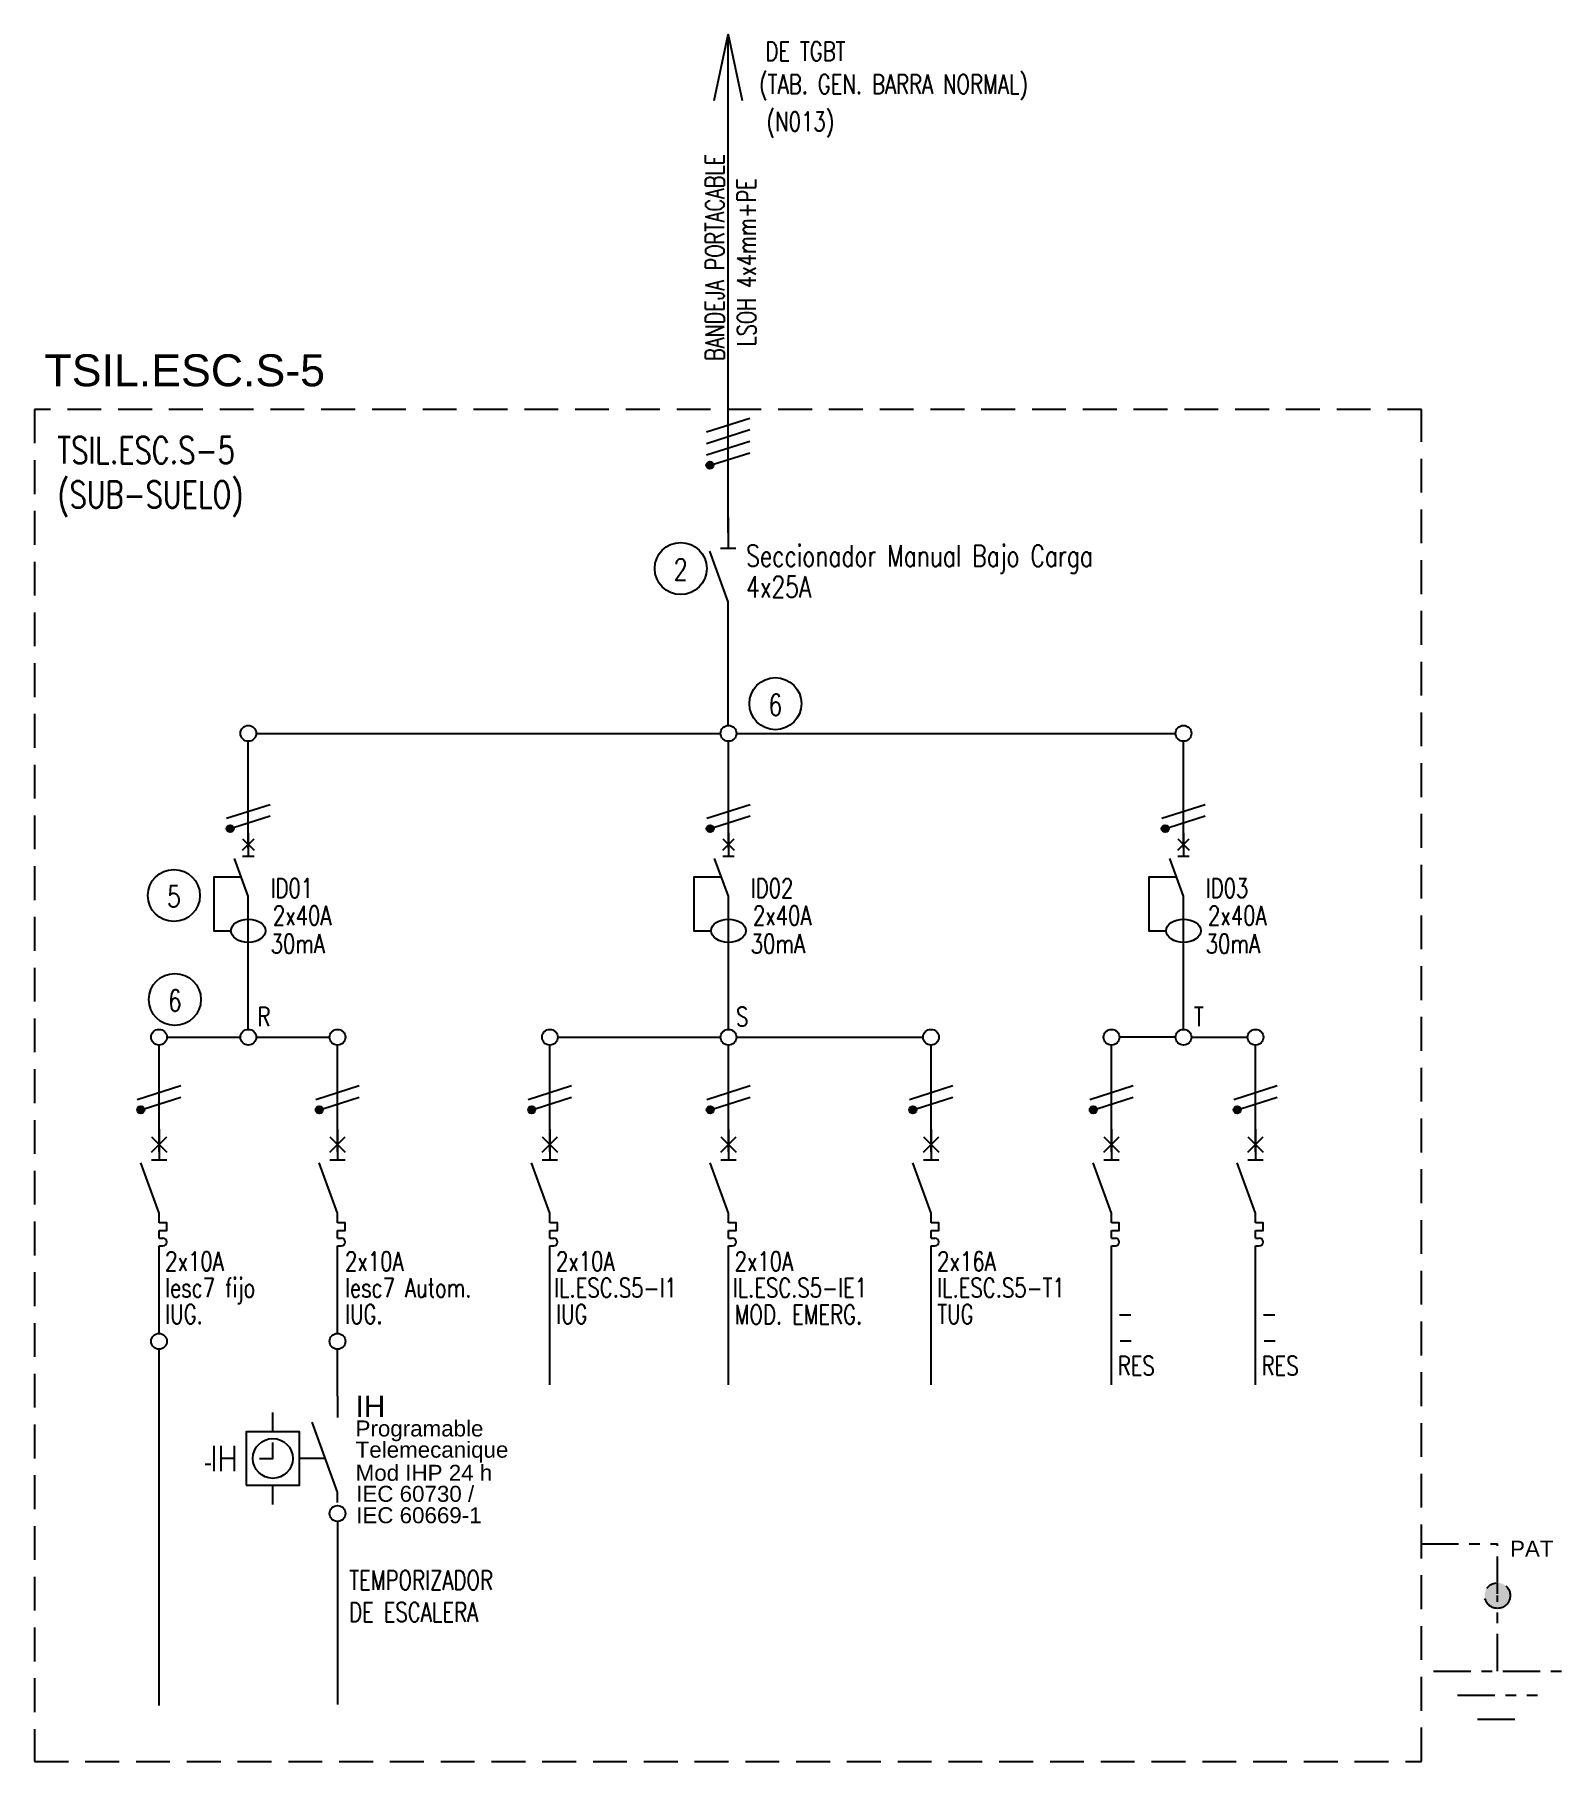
# Model space of a CAD drawing. Extents: x 3709.4 to 3723.8, y 1310.8 to 1327.
import ezdxf
from ezdxf.enums import TextEntityAlignment as Align

# ---------------------------------------------------------------- set-up
doc = ezdxf.new("R2010")
doc.units = 0
doc.linetypes.add('OCJ-ESQUEMAS UNIFILARES-CORREGIDOS IDO-REV.br$0$DASHED', pattern=[19.05, 12.7, -6.35])
doc.linetypes.add('OCJ-ESQUEMAS UNIFILARES-CORREGIDOS IDO-REV.br$0$EJE_5', pattern=[7.1, 5, -1, 0.1, -1])
for name, color, linetype in [('OCJ-ESQUEMAS UNIFILARES-CORREGIDOS IDO-REV.br$0$00-IE-CABLES', 10, 'Continuous'), ('OCJ-ESQUEMAS UNIFILARES-CORREGIDOS IDO-REV.br$0$01-ELE-APARATOS', 170, 'Continuous'), ('OCJ-ESQUEMAS UNIFILARES-CORREGIDOS IDO-REV.br$0$ELECTRIC', 4, 'Continuous'), ('OCJ-ESQUEMAS UNIFILARES-CORREGIDOS IDO-REV.br$0$PAT', 80, 'Continuous'), ('OCJ-ESQUEMAS UNIFILARES-CORREGIDOS IDO-REV.br$0$TEXTO', 7, 'Continuous')]:
    doc.layers.add(name, color=color, linetype=linetype)
doc.styles.add('OCJ-ESQUEMAS UNIFILARES-CORREGIDOS IDO-REV.br$0$ARIAL', font='Arial.ttf', dxfattribs={"height": 0.2})
doc.styles.add('OCJ-ESQUEMAS UNIFILARES-CORREGIDOS IDO-REV.br$0$Electricidad', font='ROMANS.SHX', dxfattribs={"width": 0.75, "height": 0.175})

# ---------------------------------------------------------------- blocks, each defined once
blk = doc.blocks.new('OCJ-ESQUEMAS UNIFILARES-CORREGIDOS IDO-REV.br$0$Unif-Interruptor-Term')
for p, q in [((0, -1.013), (0.045, -1.013)), ((0, -1.103), (0.045, -1.103))]:
    blk.add_line(p, q)
for points in [[(0, 0.267), (0, -0.093)], [(-0.09, 0.177), (0.09, -0.003)], [(-0.09, -0.003), (0.09, 0.177)], [(0, -0.72), (-0.215, -0.128)], [(-0.09, -0.093), (0.09, -0.093)], [(0, -0.833), (0, -0.72)], [(0, -0.923), (0.09, -0.923), (0.09, -0.833), (0, -0.833)], [(0, -1.013), (0, -0.923)], [(0, -1.215), (0, -1.103)]]:
    blk.add_lwpolyline(points)
blk.add_arc((0.045, -1.058), 0.045, 270, 90)
blk = doc.blocks.new('OCJ-ESQUEMAS UNIFILARES-CORREGIDOS IDO-REV.br$0$Unif-Interruptor-Dif')
for points in [[(-0.068, 0.11), (0.068, -0.025)], [(-0.068, -0.025), (0.068, 0.11)], [(0, 0.177), (0, -0.093)], [(0, -0.565), (-0.162, -0.121)], [(-0.068, -0.093), (0.068, -0.093)], [(-0.081, -0.343), (-0.405, -0.343), (-0.405, -0.97), (-0.202, -0.97)], [(0, -1.308), (0, -0.565)]]:
    blk.add_lwpolyline(points)
blk.add_ellipse((0, -0.97), major_axis=(0.203, 0), ratio=0.670814)
blk = doc.blocks.new('OCJ-ESQUEMAS UNIFILARES-CORREGIDOS IDO-REV.br$0$IH')
at = {"layer": 'OCJ-ESQUEMAS UNIFILARES-CORREGIDOS IDO-REV.br$0$01-ELE-APARATOS'}
for p, q in [((-0.608, 0.665), (-0.608, 0.847)), ((-1.158, 0.297), (-1.158, 0.534)), ((-1.092, 0.297), (-1.092, 0.534)), ((-0.967, 0.297), (-0.967, 0.534)), ((-1.191, 0.357), (-1.242, 0.357)), ((-0.967, 0.415), (-1.092, 0.415)), ((-0.115, 0.415), (-0.358, 0.415)), ((-0.608, -0.017), (-0.608, 0.165))]:
    blk.add_line(p, q, dxfattribs=at)
for points in [[(0, 0.999), (0, 0.799)], [(0, 0), (0, 0.099), (-0.239, 0.756)], [(-0.734, 0.415), (-0.608, 0.415), (-0.608, 0.565)]]:
    blk.add_lwpolyline(points, dxfattribs=at)
blk.add_lwpolyline([(-0.858, 0.165), (-0.358, 0.165), (-0.358, 0.665), (-0.858, 0.665)], close=True, dxfattribs=at)
blk.add_circle((-0.608, 0.415), 0.187, dxfattribs=at)
blk = doc.blocks.new('OCJ-ESQUEMAS UNIFILARES-CORREGIDOS IDO-REV.br$0$A$C7AFF483F')
for points in [[(0, 0.88), (0, 0.592)], [(0, 0.09), (-0.172, 0.564)], [(-0.072, 0.592), (0.072, 0.592)], [(0, 0), (0, 0.09)]]:
    blk.add_lwpolyline(points)

msp = doc.modelspace()

# ---------------------------------------------------------------- hatches: boundary and pattern name
at = {"layer": 'OCJ-ESQUEMAS UNIFILARES-CORREGIDOS IDO-REV.br$0$00-IE-CABLES'}
for points in [[(3715.74, 1322.904, 1), (3715.795, 1322.943, 1)], [(3711.238, 1319.494, 1), (3711.293, 1319.534, 1)], [(3715.742, 1319.494, 1), (3715.797, 1319.534, 1)], [(3720.011, 1319.494, 1), (3720.065, 1319.534, 1)], [(3710.401, 1316.856, 1), (3710.456, 1316.896, 1)], [(3712.076, 1316.856, 1), (3712.13, 1316.896, 1)], [(3714.068, 1316.856, 1), (3714.122, 1316.896, 1)], [(3715.742, 1316.856, 1), (3715.797, 1316.896, 1)], [(3717.643, 1316.856, 1), (3717.697, 1316.896, 1)], [(3719.336, 1316.856, 1), (3719.39, 1316.896, 1)], [(3720.686, 1316.856, 1), (3720.74, 1316.896, 1)]]:
    msp.add_hatch(color=256, dxfattribs=at).paths.add_polyline_path(points)
at = {"layer": 'OCJ-ESQUEMAS UNIFILARES-CORREGIDOS IDO-REV.br$0$PAT', "linetype": 'OCJ-ESQUEMAS UNIFILARES-CORREGIDOS IDO-REV.br$0$EJE_5', "ltscale": 0.07}
h = msp.add_hatch(color=256, dxfattribs=at)
h.paths.add_polyline_path([(3723.274, 1312.318), (3723.034, 1312.318, -1)])
h.paths.add_polyline_path([(3723.034, 1312.318), (3723.154, 1312.318), (3723.154, 1312.198, -0.414214)])
h.paths.add_polyline_path([(3723.154, 1312.318), (3723.274, 1312.318, -0.414214), (3723.154, 1312.198)])

# ---------------------------------------------------------------- linework, layer by layer
at = {"layer": 'OCJ-ESQUEMAS UNIFILARES-CORREGIDOS IDO-REV.br$0$00-IE-CABLES'}
for p, q in [((3715.939, 1322.29), (3715.939, 1326.965)), ((3715.939, 1320.482), (3715.939, 1321.554)), ((3711.437, 1319.332), (3711.437, 1320.334)), ((3711.511, 1320.408), (3715.867, 1320.408)), ((3715.941, 1319.332), (3715.941, 1320.334)), ((3716.015, 1320.408), (3720.135, 1320.408)), ((3720.209, 1319.332), (3720.209, 1320.334)), ((3711.437, 1317.632), (3711.437, 1318.433)), ((3715.941, 1317.632), (3715.941, 1318.433)), ((3720.209, 1317.632), (3720.209, 1318.433)), ((3710.674, 1317.557), (3711.363, 1317.557)), ((3711.511, 1317.557), (3712.2, 1317.557)), ((3714.34, 1317.557), (3715.867, 1317.557)), ((3716.015, 1317.557), (3717.767, 1317.557)), ((3720.135, 1317.557), (3719.608, 1317.557)), ((3720.283, 1317.557), (3720.81, 1317.557)), ((3710.6, 1316.482), (3710.6, 1317.483)), ((3712.274, 1316.482), (3712.274, 1317.483)), ((3714.266, 1316.482), (3714.266, 1317.483)), ((3715.941, 1316.482), (3715.941, 1317.483)), ((3717.841, 1316.482), (3717.841, 1317.483)), ((3719.534, 1316.482), (3719.534, 1317.483)), ((3720.884, 1316.482), (3720.884, 1317.483)), ((3710.6, 1314.781), (3710.6, 1315.583)), ((3712.274, 1314.781), (3712.274, 1315.583)), ((3714.266, 1314.295), (3714.266, 1315.583)), ((3715.941, 1314.295), (3715.941, 1315.583)), ((3717.841, 1314.295), (3717.841, 1315.583)), ((3719.534, 1314.295), (3719.534, 1315.583)), ((3720.884, 1314.295), (3720.884, 1315.583)), ((3710.601, 1311.286), (3710.6, 1314.629)), ((3712.275, 1314.188), (3712.274, 1314.629)), ((3712.274, 1313.014), (3712.274, 1311.296))]:
    msp.add_line(p, q, dxfattribs=at)
for points in [[(3715.808, 1326.347), (3715.939, 1326.965), (3716.07, 1326.347)], [(3715.735, 1323.237), (3716.142, 1323.366)], [(3715.735, 1323.129), (3716.142, 1323.258)], [(3715.735, 1323.021), (3716.142, 1323.15)], [(3715.8, 1322.934), (3716.142, 1323.042)], [(3711.234, 1319.612), (3711.641, 1319.741)], [(3711.298, 1319.524), (3711.641, 1319.633)], [(3715.737, 1319.612), (3716.144, 1319.741)], [(3715.802, 1319.524), (3716.144, 1319.633)], [(3720.006, 1319.612), (3720.413, 1319.741)], [(3720.07, 1319.524), (3720.413, 1319.633)], [(3710.396, 1316.974), (3710.803, 1317.103)], [(3712.071, 1316.974), (3712.478, 1317.103)], [(3714.063, 1316.974), (3714.47, 1317.103)], [(3715.737, 1316.974), (3716.144, 1317.103)], [(3717.638, 1316.974), (3718.045, 1317.103)], [(3719.331, 1316.974), (3719.738, 1317.103)], [(3720.681, 1316.974), (3721.088, 1317.103)], [(3710.461, 1316.886), (3710.803, 1316.995)], [(3712.135, 1316.886), (3712.478, 1316.995)], [(3714.127, 1316.886), (3714.47, 1316.995)], [(3715.802, 1316.886), (3716.144, 1316.995)], [(3717.702, 1316.886), (3718.045, 1316.995)], [(3719.395, 1316.886), (3719.738, 1316.995)], [(3720.745, 1316.886), (3721.088, 1316.995)]]:
    msp.add_lwpolyline(points, dxfattribs=at)
for centre, radius in [((3715.767, 1322.924), 0.0338), ((3711.437, 1320.408), 0.0741), ((3715.941, 1320.408), 0.0741), ((3720.209, 1320.408), 0.0741), ((3711.266, 1319.514), 0.0338), ((3715.77, 1319.514), 0.0338), ((3720.038, 1319.514), 0.0338), ((3710.6, 1317.557), 0.0741), ((3710.6, 1317.557), 0.0741), ((3711.437, 1317.557), 0.0741), ((3712.274, 1317.557), 0.0741), ((3714.266, 1317.557), 0.0741), ((3714.266, 1317.557), 0.0741), ((3715.941, 1317.557), 0.0741), ((3717.841, 1317.557), 0.0741), ((3719.534, 1317.557), 0.0741), ((3720.209, 1317.557), 0.0741), ((3720.884, 1317.557), 0.0741), ((3710.428, 1316.876), 0.0338), ((3712.103, 1316.876), 0.0338), ((3714.095, 1316.876), 0.0338), ((3715.77, 1316.876), 0.0338), ((3717.67, 1316.876), 0.0338), ((3719.363, 1316.876), 0.0338), ((3720.713, 1316.876), 0.0338), ((3710.6, 1314.704), 0.0741), ((3712.274, 1314.704), 0.0741), ((3712.274, 1313.088), 0.0741)]:
    msp.add_circle(centre, radius, dxfattribs=at)
at = {"layer": 'OCJ-ESQUEMAS UNIFILARES-CORREGIDOS IDO-REV.br$0$ELECTRIC', "linetype": 'OCJ-ESQUEMAS UNIFILARES-CORREGIDOS IDO-REV.br$0$DASHED', "ltscale": 0.025}
msp.add_lwpolyline([(3709.432, 1310.762), (3722.44, 1310.762), (3722.44, 1323.448), (3709.432, 1323.448)], close=True, dxfattribs=at)
at = {"layer": 'OCJ-ESQUEMAS UNIFILARES-CORREGIDOS IDO-REV.br$0$PAT', "linetype": 'OCJ-ESQUEMAS UNIFILARES-CORREGIDOS IDO-REV.br$0$EJE_5', "ltscale": 0.07}
for p, q in [((3722.44, 1312.805), (3723.154, 1312.805)), ((3723.154, 1312.334), (3723.154, 1312.805)), ((3723.154, 1311.609), (3723.154, 1312.318)), ((3722.554, 1311.609), (3723.754, 1311.609)), ((3722.779, 1311.384), (3723.529, 1311.384)), ((3722.967, 1311.159), (3723.342, 1311.159))]:
    msp.add_line(p, q, dxfattribs=at)
msp.add_circle((3723.154, 1312.318), 0.12, dxfattribs=at)
msp.add_circle((3723.154, 1312.318), 0.12, dxfattribs=at)
at = {"layer": 'OCJ-ESQUEMAS UNIFILARES-CORREGIDOS IDO-REV.br$0$TEXTO'}
for centre in [(3715.493, 1321.955), (3716.381, 1320.687), (3710.739, 1318.887), (3710.748, 1317.911)]:
    msp.add_circle(centre, 0.244, dxfattribs=at)

# ---------------------------------------------------------------- block references
at = {"layer": 'OCJ-ESQUEMAS UNIFILARES-CORREGIDOS IDO-REV.br$0$01-ELE-APARATOS'}
for name, p in [('OCJ-ESQUEMAS UNIFILARES-CORREGIDOS IDO-REV.br$0$A$C7AFF483F', (3715.939, 1321.554)), ('OCJ-ESQUEMAS UNIFILARES-CORREGIDOS IDO-REV.br$0$IH', (3712.275, 1313.19))]:
    msp.add_blockref(name, p, dxfattribs=at)
at = {"layer": 'OCJ-ESQUEMAS UNIFILARES-CORREGIDOS IDO-REV.br$0$01-ELE-APARATOS', "xscale": 0.7999999999999546, "yscale": 0.7999999999999546, "zscale": 0.7999999999999546}
for name, p in [('OCJ-ESQUEMAS UNIFILARES-CORREGIDOS IDO-REV.br$0$Unif-Interruptor-Dif', (3711.437, 1319.332)), ('OCJ-ESQUEMAS UNIFILARES-CORREGIDOS IDO-REV.br$0$Unif-Interruptor-Dif', (3715.941, 1319.332)), ('OCJ-ESQUEMAS UNIFILARES-CORREGIDOS IDO-REV.br$0$Unif-Interruptor-Dif', (3720.209, 1319.332)), ('OCJ-ESQUEMAS UNIFILARES-CORREGIDOS IDO-REV.br$0$Unif-Interruptor-Term', (3710.6, 1316.482)), ('OCJ-ESQUEMAS UNIFILARES-CORREGIDOS IDO-REV.br$0$Unif-Interruptor-Term', (3712.274, 1316.482)), ('OCJ-ESQUEMAS UNIFILARES-CORREGIDOS IDO-REV.br$0$Unif-Interruptor-Term', (3714.266, 1316.482)), ('OCJ-ESQUEMAS UNIFILARES-CORREGIDOS IDO-REV.br$0$Unif-Interruptor-Term', (3715.941, 1316.482)), ('OCJ-ESQUEMAS UNIFILARES-CORREGIDOS IDO-REV.br$0$Unif-Interruptor-Term', (3717.841, 1316.482)), ('OCJ-ESQUEMAS UNIFILARES-CORREGIDOS IDO-REV.br$0$Unif-Interruptor-Term', (3719.534, 1316.482)), ('OCJ-ESQUEMAS UNIFILARES-CORREGIDOS IDO-REV.br$0$Unif-Interruptor-Term', (3720.884, 1316.482))]:
    msp.add_blockref(name, p, dxfattribs=at)

# ---------------------------------------------------------------- texts
at = {"layer": 'OCJ-ESQUEMAS UNIFILARES-CORREGIDOS IDO-REV.br$0$TEXTO', "style": 'OCJ-ESQUEMAS UNIFILARES-CORREGIDOS IDO-REV.br$0$Electricidad', "width": 0.75}
for s, height, p in [('DE TGBT', 0.18, (3716.286, 1326.718)), ('(TAB. GEN. BARRA NORMAL)', 0.18, (3716.228, 1326.41)), ('(N013)', 0.18, (3716.297, 1326.059)), ('TSIL.ESC.S-5', 0.25, (3709.647, 1322.94)), ('(SUB-SUELO)', 0.25, (3709.647, 1322.524)), ('Seccionador Manual Bajo Carga', 0.2, (3716.106, 1321.974)), ('2', 0.2, (3715.429, 1321.845)), ('4x25A', 0.2, (3716.106, 1321.683)), ('6', 0.2, (3716.317, 1320.577)), ('ID01', 0.18, (3711.646, 1318.866)), ('ID02', 0.18, (3716.15, 1318.866)), ('ID03', 0.18, (3720.418, 1318.866)), ('5', 0.2, (3710.675, 1318.777)), ('2x40A', 0.18, (3711.667, 1318.609)), ('2x40A', 0.18, (3716.17, 1318.609)), ('2x40A', 0.18, (3720.439, 1318.609)), ('30mA', 0.18, (3711.646, 1318.345)), ('30mA', 0.18, (3716.15, 1318.345)), ('30mA', 0.18, (3720.418, 1318.345)), ('6', 0.2, (3710.684, 1317.801)), ('R', 0.18, (3711.523, 1317.66)), ('S', 0.18, (3716.011, 1317.66)), ('T', 0.18, (3720.307, 1317.66)), ('2x10A', 0.18, (3710.657, 1315.365)), ('2x10A', 0.18, (3712.344, 1315.365)), ('2x10A', 0.18, (3714.323, 1315.365)), ('2x10A', 0.18, (3715.998, 1315.365)), ('2x16A', 0.18, (3717.898, 1315.365)), ('Iesc7 fijo', 0.18, (3710.657, 1315.117)), ('Iesc7 Autom.', 0.18, (3712.344, 1315.117)), ('IL.ESC.S5-I1 ', 0.18, (3714.305, 1315.117)), ('IL.ESC.S5-IE1 ', 0.18, (3715.98, 1315.117)), ('IL.ESC.S5-T1 ', 0.18, (3717.898, 1315.117)), ('IUG.', 0.18, (3710.657, 1314.869)), ('IUG.', 0.18, (3712.344, 1314.869)), ('IUG', 0.18, (3714.323, 1314.869)), ('MOD. EMERG.', 0.18, (3715.998, 1314.865)), ('TUG', 0.18, (3717.898, 1314.869)), ('-', 0.18, (3719.587, 1314.874)), ('-', 0.18, (3720.937, 1314.874)), ('-', 0.18, (3719.591, 1314.631)), ('-', 0.18, (3720.941, 1314.631)), ('RES', 0.18, (3719.591, 1314.385)), ('RES', 0.18, (3720.941, 1314.385))]:
    msp.add_text(s, height=height, dxfattribs=at).set_placement(p)
for s, p in [('BANDEJA PORTACABLE', (3715.901, 1324.875)), ('LSOH 4x4mm+PE', (3716.199, 1324.828))]:
    msp.add_text(s, height=0.175, rotation=90, dxfattribs=at).set_placement(p, align=Align.CENTER)
at = {"layer": 'OCJ-ESQUEMAS UNIFILARES-CORREGIDOS IDO-REV.br$0$TEXTO', "style": 'OCJ-ESQUEMAS UNIFILARES-CORREGIDOS IDO-REV.br$0$ARIAL'}
for s, height, p in [('TSIL.ESC.S-5', 0.3, (3709.525, 1323.665)), ('IH', 0.2, (3712.443, 1313.994)), ('Programable', 0.15, (3712.443, 1313.811)), ('Telemecanique', 0.15, (3712.444, 1313.612)), ('Mod IHP 24 h', 0.15, (3712.444, 1313.395)), ('IEC 60730 /', 0.15, (3712.449, 1313.198)), ('IEC 60669-1', 0.15, (3712.449, 1312.997)), ('PAT', 0.15, (3723.272, 1312.683))]:
    msp.add_text(s, height=height, dxfattribs=at).set_placement(p)
at = {"layer": 'OCJ-ESQUEMAS UNIFILARES-CORREGIDOS IDO-REV.br$0$TEXTO', "insert": (3712.383, 1312.553), "char_height": 0.18, "attachment_point": 1, "style": 'OCJ-ESQUEMAS UNIFILARES-CORREGIDOS IDO-REV.br$0$Electricidad'}
msp.add_mtext_dynamic_manual_height_columns('TEMPORIZADOR DE ESCALERA', width=1.75067, gutter_width=12.5, heights=[0], dxfattribs=at)

doc.saveas('drawing.dxf')
